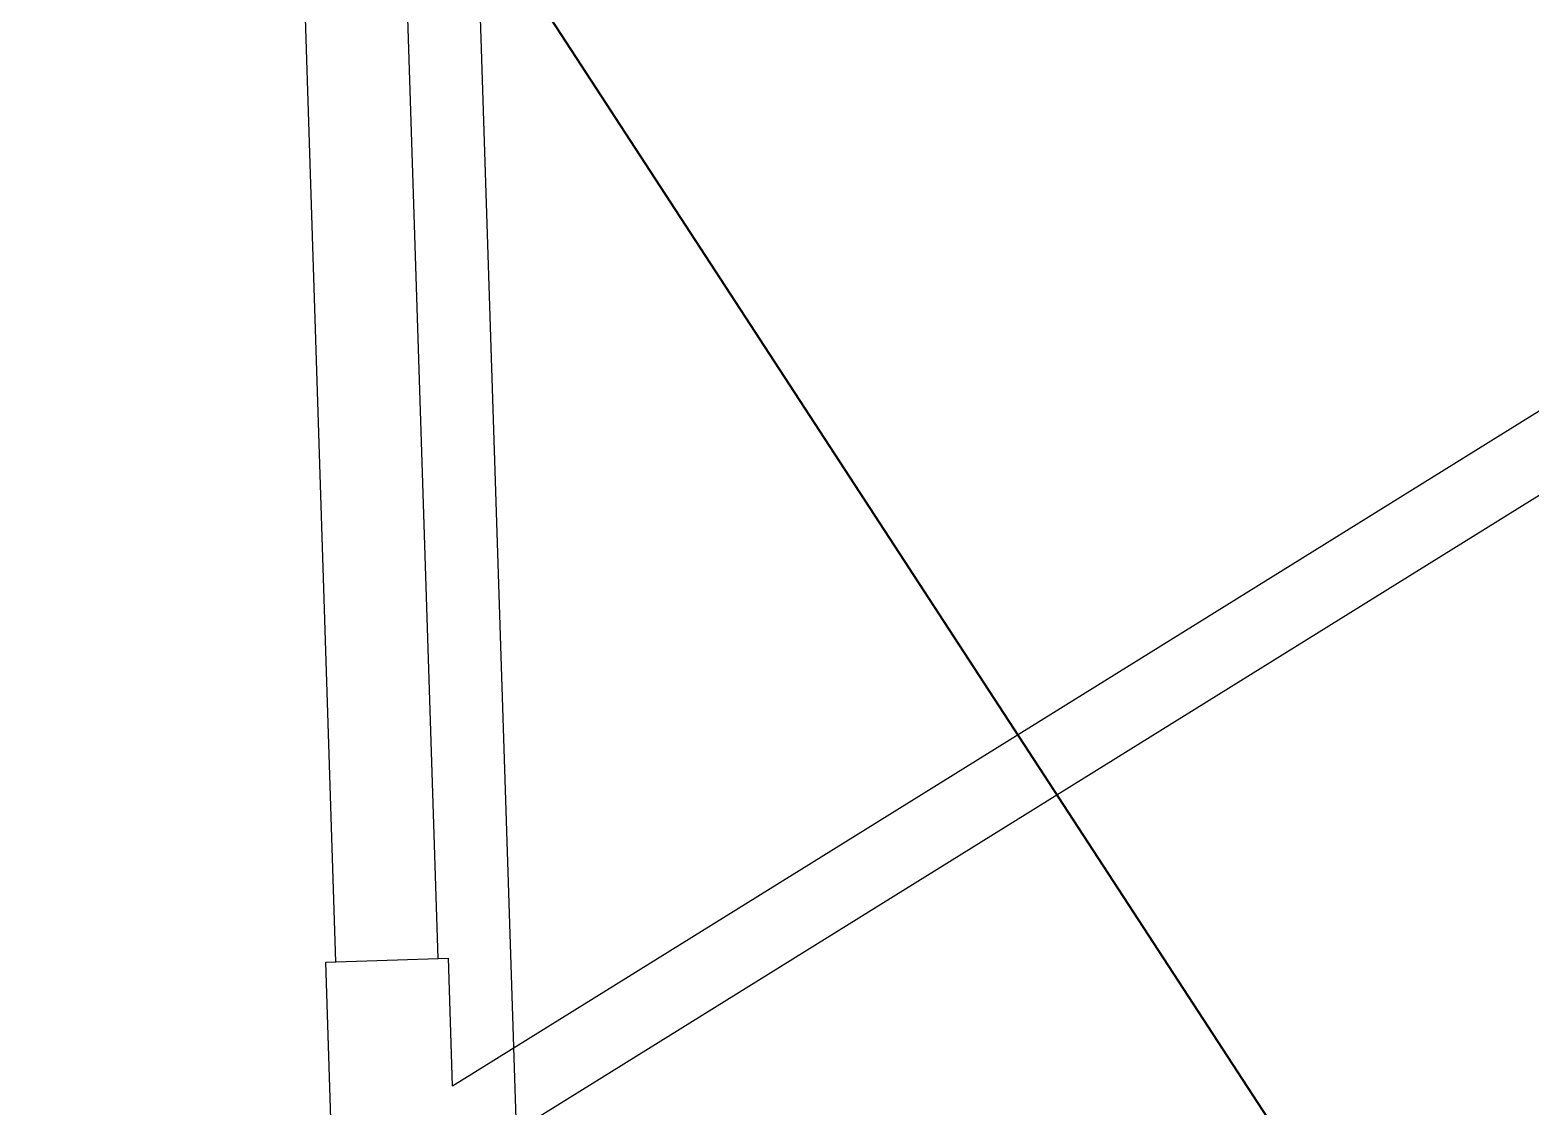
# Model space of a CAD drawing. Header units: inches. Extents: x -5337 to 1057, y 15227 to 19227.
# Drawn here: x -3730.05 to -3693.37, y 15979.14 to 16005.46 of the extents above; entities that cross this region are included whole.
import ezdxf

# ---------------------------------------------------------------- set-up
doc = ezdxf.new("R2010")
doc.units = ezdxf.units.IN
doc.header["$LTSCALE"] = 150
doc.header["$MEASUREMENT"] = 0
for name, color, linetype in [('Level 28', 7, 'Continuous'), ('PAVING', 7, 'Continuous'), ('STORM', 7, 'Continuous')]:
    doc.layers.add(name, color=color, linetype=linetype)

msp = doc.modelspace()

# ---------------------------------------------------------------- linework, layer by layer
at = {"layer": 'Level 28', "color": 250, "linetype": 'Continuous', "lineweight": 40}
msp.add_line((-3683.862, 15954.421), (-3718.895, 16008.152), dxfattribs=at)
at = {"layer": 'PAVING'}
msp.add_line((-3723.169, 16132.595), (-3717.51, 15958.228), dxfattribs=at)
msp.add_arc((-3673.89, 15970.642), 20, 91.8588, 181.8588, dxfattribs=at)
at = {"layer": 'STORM', "color": 5}
for p, q in [((-3722.574, 15982.685), (-3730.05, 16213.043)), ((-3720.076, 15982.767), (-3724.523, 16119.815)), ((-3719.725, 15979.653), (-3680.856, 16003.808)), ((-3719.659, 15977.633), (-3679.932, 16002.321)), ((-3722.824, 15982.677), (-3719.826, 15982.775)), ((-3722.129, 15961.246), (-3722.824, 15982.677)), ((-3719.725, 15979.653), (-3719.826, 15982.775))]:
    msp.add_line(p, q, dxfattribs=at)

doc.saveas('drawing.dxf')
